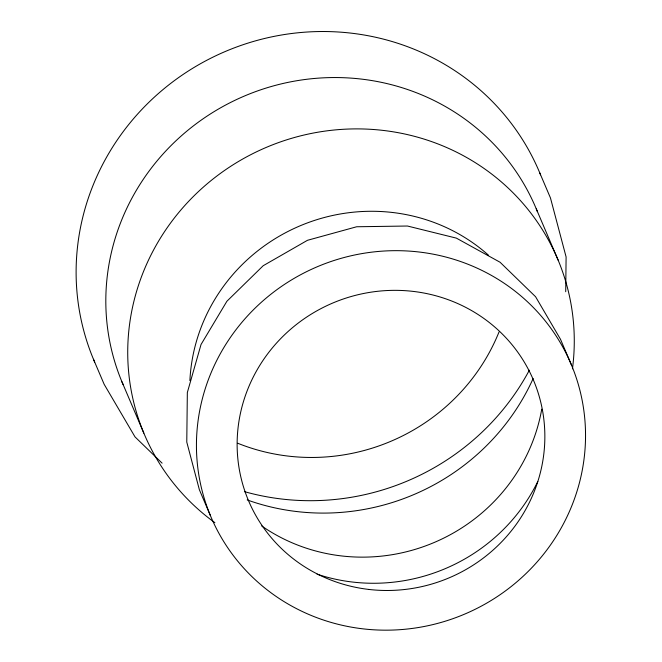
<?xml version="1.0" encoding="UTF-8"?>
<svg xmlns="http://www.w3.org/2000/svg" width="662" height="662" viewBox="0 0 662 662"><rect width="100%" height="100%" fill="white"/><g stroke="black" fill="none" stroke-linecap="round" stroke-linejoin="round"><path stroke-width="0.99" d="M565.712 291.71L566.101 256.947L550.47 197.971L539.787 172.939M162.099 463.16L135.015 436.895L104.166 384.324L93.491 359.292M536.245 208.82L558.149 260.166M571.546 365.192A195.604 188.67 -23.1 0 0 237.964 327.169A195.604 188.67 -23.1 0 0 363.455 628.9A195.604 188.67 -23.1 0 0 571.546 365.192L560.491 339.275L535.591 296.75L500.075 262.251L456.375 238.13L407.469 226.023L356.686 226.76L307.482 240.298L263.219 265.702L226.909 301.243L201.025 344.513L187.338 392.541L186.775 442.075L199.37 489.731L210.425 515.648M121.949 381.817L143.844 433.163M541.739 409.166A178.268 171.946 -23.1 0 1 261.68 525.951M189.895 380.584A178.268 171.946 -23.1 0 1 300.49 225.651A178.268 171.946 -23.1 0 1 488.473 255.184M214.885 522.69A224.484 216.532 -23.1 0 1 265.371 147.783A224.484 216.532 -23.1 0 1 572.448 368.85M123.14 384.63A224.484 216.532 -23.1 0 1 245.776 95.46A224.484 216.532 -23.1 0 1 537.403 211.658M533.158 378.498A224.484 216.532 -23.1 0 1 247.199 499.926M499.007 332.001A197.243 190.259 -23.1 0 1 237.699 443.234M537.809 481.481A178.268 171.946 -23.1 0 1 317.065 574.177M94.691 362.122A241.82 233.247 -23.1 0 1 226.396 51.024A241.82 233.247 -23.1 0 1 540.573 174.834M529.343 370.19A241.82 233.247 -23.1 0 1 244.419 491.634M369.206 589.478A154.693 149.215 -23.1 0 0 533.787 380.923A154.693 149.215 -23.1 0 0 269.964 350.852A154.693 149.215 -23.1 0 0 369.206 589.478"/></g></svg>
